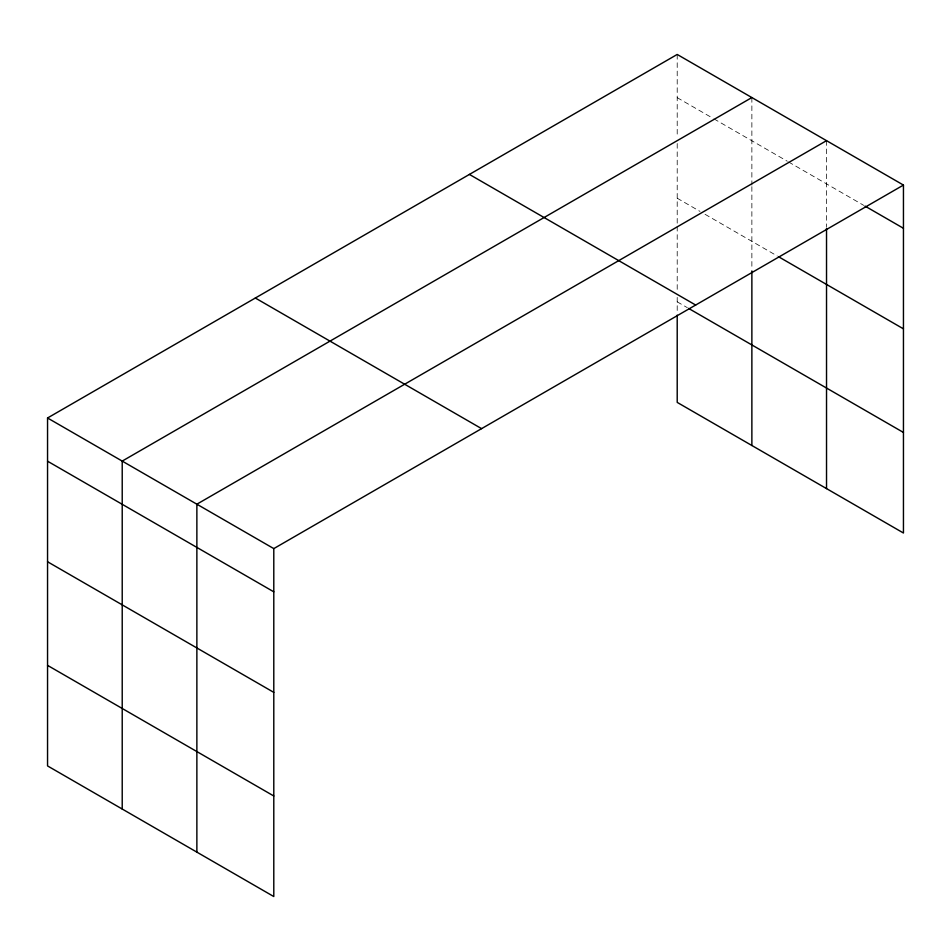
<?xml version="1.0" encoding="UTF-8"?>
<svg xmlns="http://www.w3.org/2000/svg" width="951" height="951" viewBox="0 0 951 951"><rect width="100%" height="100%" fill="white"/><g stroke="black" fill="none" stroke-linecap="round" stroke-linejoin="round"><path stroke-width="0.71" stroke-dasharray="4.75 3.57" d="M677.207 97.668L712.644 118.126M713.904 118.851L787.297 161.23M788.569 161.967L863.71 205.345M677.207 198.224L699.984 211.384M705.048 214.296L777.181 255.938M677.207 301.836L687.335 307.672M826.526 140.665L826.526 226.766M751.872 97.561L751.872 185.136M751.872 186.622L751.872 269.454M677.207 54.457L677.207 137.598M677.207 143.518L677.207 224.864M677.207 226.35L677.207 291.47M677.207 297.39L677.207 312.19"/><path stroke-width="1.43" d="M903.45 185.076L677.207 54.457L47.55 417.988L47.55 765.924L273.793 896.543L273.793 548.608L903.45 185.076L903.45 533.012L677.207 402.392L677.207 315.138M751.872 97.561L122.215 461.092L122.215 809.028M826.526 140.665L196.869 504.196L196.869 852.132M864.994 206.082L903.45 228.288M778.441 256.675L903.45 328.844M469.425 174.425L695.668 305.045M688.595 308.409L903.45 432.455M255.332 298.02L481.575 428.639M47.55 417.988L273.793 548.608M47.55 461.199L273.793 591.819M47.55 561.756L273.793 692.376M47.55 665.367L273.793 795.987M826.526 228.24L826.526 488.6M751.872 270.928L751.872 445.496"/></g></svg>
